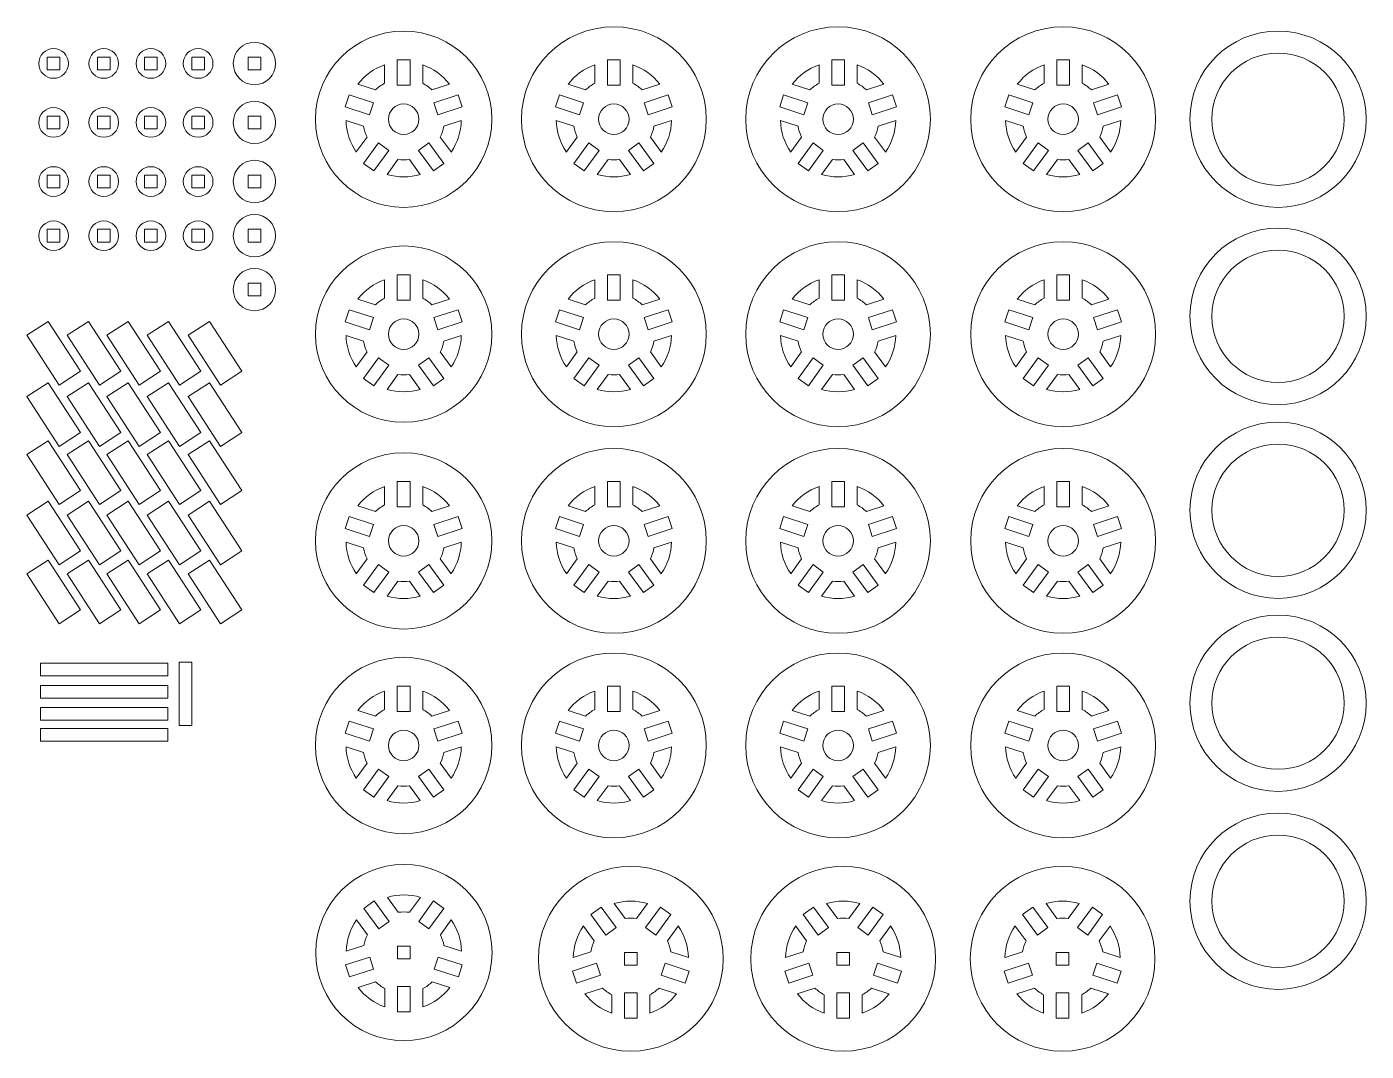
# Model space of a CAD drawing. Header units: millimetres. Extents: x 1593 to 2741, y -1858 to 567.
# Drawn here: x 1593.3 to 1909.4, y 325.8 to 567.5 of the extents above; entities that cross this region are included whole.
import ezdxf

# ---------------------------------------------------------------- set-up
doc = ezdxf.new("R2010")
doc.units = ezdxf.units.MM
doc.layers.add('CUTTING', color=5, linetype='Continuous')

msp = doc.modelspace()

# ---------------------------------------------------------------- linework, layer by layer
at = {"layer": 'CUTTING', "linetype": 'Continuous', "lineweight": 15}
for p, q in [((1601.15, 560.32), (1598.15, 560.32)), ((1598.15, 560.32), (1598.15, 557.32)), ((1601.15, 557.32), (1601.15, 560.32)), ((1612.98, 560.32), (1609.98, 560.32)), ((1609.98, 560.32), (1609.98, 557.32)), ((1612.98, 557.32), (1612.98, 560.32)), ((1621.1, 560.32), (1621.1, 557.32)), ((1624.1, 560.32), (1621.1, 560.32)), ((1624.1, 557.32), (1624.1, 560.32)), ((1635.25, 560.32), (1632.25, 560.32)), ((1632.25, 560.32), (1632.25, 557.32)), ((1635.25, 557.32), (1635.25, 560.32)), ((1645.54, 560.32), (1645.54, 557.32)), ((1648.54, 560.32), (1645.54, 560.32)), ((1648.54, 557.32), (1648.54, 560.32)), ((1680.75, 559.68), (1680.75, 553.68)), ((1683.75, 559.68), (1680.75, 559.68)), ((1683.75, 553.68), (1683.75, 559.68)), ((1733.35, 559.68), (1730.35, 559.68)), ((1730.35, 559.68), (1730.35, 553.68)), ((1733.35, 553.68), (1733.35, 559.68)), ((1786.26, 559.68), (1783.26, 559.68)), ((1783.26, 559.68), (1783.26, 553.68)), ((1786.26, 553.68), (1786.26, 559.68)), ((1839.37, 559.68), (1836.37, 559.68)), ((1836.37, 559.68), (1836.37, 553.68)), ((1839.37, 553.68), (1839.37, 559.68)), ((1598.15, 557.32), (1601.15, 557.32)), ((1609.98, 557.32), (1612.98, 557.32)), ((1621.1, 557.32), (1624.1, 557.32)), ((1632.25, 557.32), (1635.25, 557.32)), ((1645.54, 557.32), (1648.54, 557.32)), ((1677.75, 554.16), (1677.75, 558.51)), ((1686.75, 558.51), (1686.75, 554.16)), ((1727.35, 554.16), (1727.35, 558.51)), ((1736.35, 558.51), (1736.35, 554.16)), ((1780.26, 554.16), (1780.26, 558.51)), ((1789.26, 558.51), (1789.26, 554.16)), ((1833.37, 554.16), (1833.37, 558.51)), ((1842.37, 558.51), (1842.37, 554.16)), ((1671.43, 553.92), (1675.57, 552.58)), ((1680.75, 553.68), (1683.75, 553.68)), ((1688.92, 552.58), (1693.06, 553.92)), ((1721.03, 553.92), (1725.17, 552.58)), ((1730.35, 553.68), (1733.35, 553.68)), ((1738.52, 552.58), (1742.66, 553.92)), ((1773.95, 553.92), (1778.09, 552.58)), ((1783.26, 553.68), (1786.26, 553.68)), ((1791.44, 552.58), (1795.58, 553.92)), ((1827.05, 553.92), (1831.19, 552.58)), ((1836.37, 553.68), (1839.37, 553.68)), ((1844.54, 552.58), (1848.68, 553.92)), ((1669.4, 551.43), (1668.47, 548.57)), ((1675.1, 549.57), (1669.4, 551.43)), ((1695.1, 551.43), (1689.39, 549.57)), ((1696.02, 548.57), (1695.1, 551.43)), ((1718.99, 551.43), (1718.07, 548.57)), ((1724.7, 549.57), (1718.99, 551.43)), ((1744.7, 551.43), (1738.99, 549.57)), ((1745.62, 548.57), (1744.7, 551.43)), ((1771.91, 551.43), (1770.98, 548.57)), ((1777.62, 549.57), (1771.91, 551.43)), ((1797.61, 551.43), (1791.91, 549.57)), ((1798.54, 548.57), (1797.61, 551.43)), ((1825.02, 551.43), (1824.09, 548.57)), ((1830.72, 549.57), (1825.02, 551.43)), ((1850.72, 551.43), (1845.01, 549.57)), ((1851.65, 548.57), (1850.72, 551.43)), ((1668.47, 548.57), (1674.17, 546.72)), ((1674.17, 546.72), (1675.1, 549.57)), ((1689.39, 549.57), (1690.32, 546.72)), ((1690.32, 546.72), (1696.02, 548.57)), ((1718.07, 548.57), (1723.77, 546.72)), ((1723.77, 546.72), (1724.7, 549.57)), ((1738.99, 549.57), (1739.92, 546.72)), ((1739.92, 546.72), (1745.62, 548.57)), ((1770.98, 548.57), (1776.69, 546.72)), ((1776.69, 546.72), (1777.62, 549.57)), ((1791.91, 549.57), (1792.83, 546.72)), ((1792.83, 546.72), (1798.54, 548.57)), ((1824.09, 548.57), (1829.8, 546.72)), ((1829.8, 546.72), (1830.72, 549.57)), ((1845.01, 549.57), (1845.94, 546.72)), ((1845.94, 546.72), (1851.65, 548.57)), ((1601.15, 546.41), (1598.15, 546.41)), ((1598.15, 546.41), (1598.15, 543.41)), ((1601.15, 543.41), (1601.15, 546.41)), ((1612.98, 546.41), (1609.98, 546.41)), ((1609.98, 546.41), (1609.98, 543.41)), ((1612.98, 543.41), (1612.98, 546.41)), ((1621.1, 546.41), (1621.1, 543.41)), ((1624.1, 546.41), (1621.1, 546.41)), ((1624.1, 543.41), (1624.1, 546.41)), ((1635.25, 546.41), (1632.25, 546.41)), ((1632.25, 546.41), (1632.25, 543.41)), ((1635.25, 543.41), (1635.25, 546.41)), ((1645.54, 546.41), (1645.54, 543.41)), ((1648.54, 546.41), (1645.54, 546.41)), ((1648.54, 543.41), (1648.54, 546.41)), ((1672.79, 544.02), (1668.65, 545.36)), ((1695.84, 545.36), (1691.7, 544.02)), ((1722.39, 544.02), (1718.25, 545.36)), ((1745.44, 545.36), (1741.3, 544.02)), ((1775.31, 544.02), (1771.16, 545.36)), ((1798.36, 545.36), (1794.22, 544.02)), ((1828.41, 544.02), (1824.27, 545.36)), ((1851.46, 545.36), (1847.32, 544.02)), ((1598.15, 543.41), (1601.15, 543.41)), ((1609.98, 543.41), (1612.98, 543.41)), ((1621.1, 543.41), (1624.1, 543.41)), ((1632.25, 543.41), (1635.25, 543.41)), ((1645.54, 543.41), (1648.54, 543.41)), ((1671.06, 537.94), (1673.62, 541.46)), ((1690.87, 541.46), (1693.43, 537.94)), ((1720.66, 537.94), (1723.22, 541.46)), ((1740.47, 541.46), (1743.03, 537.94)), ((1773.58, 537.94), (1776.14, 541.46)), ((1793.39, 541.46), (1795.95, 537.94)), ((1826.68, 537.94), (1829.24, 541.46)), ((1846.49, 541.46), (1849.05, 537.94)), ((1676.33, 540.08), (1672.8, 535.23)), ((1675.23, 533.47), (1678.76, 538.32)), ((1678.76, 538.32), (1676.33, 540.08)), ((1688.16, 540.08), (1685.74, 538.32)), ((1685.74, 538.32), (1689.26, 533.47)), ((1691.69, 535.23), (1688.16, 540.08)), ((1725.93, 540.08), (1722.4, 535.23)), ((1724.83, 533.47), (1728.36, 538.32)), ((1728.36, 538.32), (1725.93, 540.08)), ((1737.76, 540.08), (1735.33, 538.32)), ((1735.33, 538.32), (1738.86, 533.47)), ((1741.29, 535.23), (1737.76, 540.08)), ((1778.85, 540.08), (1775.32, 535.23)), ((1777.75, 533.47), (1781.27, 538.32)), ((1781.27, 538.32), (1778.85, 540.08)), ((1790.68, 540.08), (1788.25, 538.32)), ((1788.25, 538.32), (1791.78, 533.47)), ((1794.2, 535.23), (1790.68, 540.08)), ((1831.95, 540.08), (1828.43, 535.23)), ((1830.85, 533.47), (1834.38, 538.32)), ((1834.38, 538.32), (1831.95, 540.08)), ((1843.78, 540.08), (1841.36, 538.32)), ((1841.36, 538.32), (1844.88, 533.47)), ((1847.31, 535.23), (1843.78, 540.08)), ((1672.8, 535.23), (1675.23, 533.47)), ((1680.9, 536.17), (1678.34, 532.65)), ((1686.15, 532.65), (1683.59, 536.17)), ((1689.26, 533.47), (1691.69, 535.23)), ((1722.4, 535.23), (1724.83, 533.47)), ((1730.5, 536.17), (1727.94, 532.65)), ((1735.75, 532.65), (1733.19, 536.17)), ((1738.86, 533.47), (1741.29, 535.23)), ((1775.32, 535.23), (1777.75, 533.47)), ((1783.42, 536.17), (1780.86, 532.65)), ((1788.66, 532.65), (1786.11, 536.17)), ((1791.78, 533.47), (1794.2, 535.23)), ((1828.43, 535.23), (1830.85, 533.47)), ((1836.52, 536.17), (1833.96, 532.65)), ((1841.77, 532.65), (1839.21, 536.17)), ((1844.88, 533.47), (1847.31, 535.23)), ((1601.15, 532.47), (1598.15, 532.47)), ((1598.15, 532.47), (1598.15, 529.47)), ((1601.15, 529.47), (1601.15, 532.47)), ((1612.98, 532.47), (1609.98, 532.47)), ((1609.98, 532.47), (1609.98, 529.47)), ((1612.98, 529.47), (1612.98, 532.47)), ((1621.1, 532.47), (1621.1, 529.47)), ((1624.1, 532.47), (1621.1, 532.47)), ((1624.1, 529.47), (1624.1, 532.47)), ((1635.25, 532.47), (1632.25, 532.47)), ((1632.25, 532.47), (1632.25, 529.47)), ((1635.25, 529.47), (1635.25, 532.47)), ((1645.54, 532.47), (1645.54, 529.47)), ((1648.54, 532.47), (1645.54, 532.47)), ((1648.54, 529.47), (1648.54, 532.47)), ((1598.15, 529.47), (1601.15, 529.47)), ((1609.98, 529.47), (1612.98, 529.47)), ((1621.1, 529.47), (1624.1, 529.47)), ((1632.25, 529.47), (1635.25, 529.47)), ((1645.54, 529.47), (1648.54, 529.47)), ((1601.15, 519.69), (1598.15, 519.69)), ((1598.15, 519.69), (1598.15, 516.69)), ((1601.15, 516.69), (1601.15, 519.69)), ((1612.98, 519.69), (1609.98, 519.69)), ((1609.98, 519.69), (1609.98, 516.69)), ((1612.98, 516.69), (1612.98, 519.69)), ((1621.1, 519.69), (1621.1, 516.69)), ((1624.1, 519.69), (1621.1, 519.69)), ((1624.1, 516.69), (1624.1, 519.69)), ((1635.25, 519.69), (1632.25, 519.69)), ((1632.25, 519.69), (1632.25, 516.69)), ((1635.25, 516.69), (1635.25, 519.69)), ((1645.54, 519.69), (1645.54, 516.69)), ((1648.54, 519.69), (1645.54, 519.69)), ((1648.54, 516.69), (1648.54, 519.69)), ((1598.15, 516.69), (1601.15, 516.69)), ((1609.98, 516.69), (1612.98, 516.69)), ((1621.1, 516.69), (1624.1, 516.69)), ((1632.25, 516.69), (1635.25, 516.69)), ((1645.54, 516.69), (1648.54, 516.69)), ((1680.75, 508.96), (1680.75, 502.96)), ((1683.75, 508.96), (1680.75, 508.96)), ((1683.75, 502.96), (1683.75, 508.96)), ((1733.35, 508.96), (1730.35, 508.96)), ((1730.35, 508.96), (1730.35, 502.96)), ((1733.35, 502.96), (1733.35, 508.96)), ((1786.26, 508.96), (1783.26, 508.96)), ((1783.26, 508.96), (1783.26, 502.96)), ((1786.26, 502.96), (1786.26, 508.96)), ((1839.37, 508.96), (1836.37, 508.96)), ((1836.37, 508.96), (1836.37, 502.96)), ((1839.37, 502.96), (1839.37, 508.96)), ((1645.54, 506.98), (1645.54, 503.98)), ((1648.54, 506.98), (1645.54, 506.98)), ((1648.54, 503.98), (1648.54, 506.98)), ((1677.75, 503.44), (1677.75, 507.8)), ((1686.75, 507.8), (1686.75, 503.44)), ((1727.35, 503.44), (1727.35, 507.8)), ((1736.35, 507.8), (1736.35, 503.44)), ((1780.26, 503.44), (1780.26, 507.8)), ((1789.26, 507.8), (1789.26, 503.44)), ((1833.37, 503.44), (1833.37, 507.8)), ((1842.37, 507.8), (1842.37, 503.44)), ((1645.54, 503.98), (1648.54, 503.98)), ((1671.43, 503.21), (1675.57, 501.86)), ((1680.75, 502.96), (1683.75, 502.96)), ((1688.92, 501.86), (1693.06, 503.21)), ((1721.03, 503.21), (1725.17, 501.86)), ((1730.35, 502.96), (1733.35, 502.96)), ((1738.52, 501.86), (1742.66, 503.21)), ((1773.95, 503.21), (1778.09, 501.86)), ((1783.26, 502.96), (1786.26, 502.96)), ((1791.44, 501.86), (1795.58, 503.21)), ((1827.05, 503.21), (1831.19, 501.86)), ((1836.37, 502.96), (1839.37, 502.96)), ((1844.54, 501.86), (1848.68, 503.21)), ((1669.4, 500.72), (1668.47, 497.86)), ((1675.1, 498.86), (1669.4, 500.72)), ((1695.1, 500.72), (1689.39, 498.86)), ((1696.02, 497.86), (1695.1, 500.72)), ((1718.99, 500.72), (1718.07, 497.86)), ((1724.7, 498.86), (1718.99, 500.72)), ((1744.7, 500.72), (1738.99, 498.86)), ((1745.62, 497.86), (1744.7, 500.72)), ((1771.91, 500.72), (1770.98, 497.86)), ((1777.62, 498.86), (1771.91, 500.72)), ((1797.61, 500.72), (1791.91, 498.86)), ((1798.54, 497.86), (1797.61, 500.72)), ((1825.02, 500.72), (1824.09, 497.86)), ((1830.72, 498.86), (1825.02, 500.72)), ((1850.72, 500.72), (1845.01, 498.86)), ((1851.65, 497.86), (1850.72, 500.72)), ((1598.35, 497.96), (1593.32, 494.69)), ((1605.97, 486.22), (1598.35, 497.96)), ((1607.86, 497.96), (1602.83, 494.69)), ((1615.49, 486.22), (1607.86, 497.96)), ((1617.26, 497.96), (1612.23, 494.69)), ((1624.88, 486.22), (1617.26, 497.96)), ((1626.73, 497.96), (1621.7, 494.69)), ((1634.35, 486.22), (1626.73, 497.96)), ((1636.43, 497.96), (1631.39, 494.69)), ((1644.05, 486.22), (1636.43, 497.96)), ((1668.47, 497.86), (1674.17, 496.01)), ((1674.17, 496.01), (1675.1, 498.86)), ((1689.39, 498.86), (1690.32, 496.01)), ((1690.32, 496.01), (1696.02, 497.86)), ((1718.07, 497.86), (1723.77, 496.01)), ((1723.77, 496.01), (1724.7, 498.86)), ((1738.99, 498.86), (1739.92, 496.01)), ((1739.92, 496.01), (1745.62, 497.86)), ((1770.98, 497.86), (1776.69, 496.01)), ((1776.69, 496.01), (1777.62, 498.86)), ((1791.91, 498.86), (1792.83, 496.01)), ((1792.83, 496.01), (1798.54, 497.86)), ((1824.09, 497.86), (1829.8, 496.01)), ((1829.8, 496.01), (1830.72, 498.86)), ((1845.01, 498.86), (1845.94, 496.01)), ((1845.94, 496.01), (1851.65, 497.86)), ((1600.94, 482.95), (1593.32, 494.69)), ((1610.46, 482.95), (1602.83, 494.69)), ((1619.85, 482.95), (1612.23, 494.69)), ((1629.32, 482.95), (1621.7, 494.69)), ((1639.02, 482.95), (1631.39, 494.69)), ((1672.79, 493.31), (1668.65, 494.65)), ((1695.84, 494.65), (1691.7, 493.31)), ((1722.39, 493.31), (1718.25, 494.65)), ((1745.44, 494.65), (1741.3, 493.31)), ((1775.31, 493.31), (1771.16, 494.65)), ((1798.36, 494.65), (1794.22, 493.31)), ((1828.41, 493.31), (1824.27, 494.65)), ((1851.46, 494.65), (1847.32, 493.31)), ((1671.06, 487.23), (1673.62, 490.75)), ((1690.87, 490.75), (1693.43, 487.23)), ((1720.66, 487.23), (1723.22, 490.75)), ((1740.47, 490.75), (1743.03, 487.23)), ((1773.58, 487.23), (1776.14, 490.75)), ((1793.39, 490.75), (1795.95, 487.23)), ((1826.68, 487.23), (1829.24, 490.75)), ((1846.49, 490.75), (1849.05, 487.23)), ((1676.33, 489.37), (1672.8, 484.52)), ((1675.23, 482.76), (1678.76, 487.61)), ((1678.76, 487.61), (1676.33, 489.37)), ((1688.16, 489.37), (1685.74, 487.61)), ((1685.74, 487.61), (1689.26, 482.76)), ((1691.69, 484.52), (1688.16, 489.37)), ((1725.93, 489.37), (1722.4, 484.52)), ((1724.83, 482.76), (1728.36, 487.61)), ((1728.36, 487.61), (1725.93, 489.37)), ((1737.76, 489.37), (1735.33, 487.61)), ((1735.33, 487.61), (1738.86, 482.76)), ((1741.29, 484.52), (1737.76, 489.37)), ((1778.85, 489.37), (1775.32, 484.52)), ((1777.75, 482.76), (1781.27, 487.61)), ((1781.27, 487.61), (1778.85, 489.37)), ((1790.68, 489.37), (1788.25, 487.61)), ((1788.25, 487.61), (1791.78, 482.76)), ((1794.2, 484.52), (1790.68, 489.37)), ((1831.95, 489.37), (1828.43, 484.52)), ((1830.85, 482.76), (1834.38, 487.61)), ((1834.38, 487.61), (1831.95, 489.37)), ((1843.78, 489.37), (1841.36, 487.61)), ((1841.36, 487.61), (1844.88, 482.76)), ((1847.31, 484.52), (1843.78, 489.37)), ((1605.97, 486.22), (1600.94, 482.95)), ((1615.49, 486.22), (1610.46, 482.95)), ((1624.88, 486.22), (1619.85, 482.95)), ((1634.35, 486.22), (1629.32, 482.95)), ((1644.05, 486.22), (1639.02, 482.95)), ((1672.8, 484.52), (1675.23, 482.76)), ((1680.9, 485.46), (1678.34, 481.94)), ((1686.15, 481.94), (1683.59, 485.46)), ((1689.26, 482.76), (1691.69, 484.52)), ((1722.4, 484.52), (1724.83, 482.76)), ((1730.5, 485.46), (1727.94, 481.94)), ((1735.75, 481.94), (1733.19, 485.46)), ((1738.86, 482.76), (1741.29, 484.52)), ((1775.32, 484.52), (1777.75, 482.76)), ((1783.42, 485.46), (1780.86, 481.94)), ((1788.66, 481.94), (1786.11, 485.46)), ((1791.78, 482.76), (1794.2, 484.52)), ((1828.43, 484.52), (1830.85, 482.76)), ((1836.52, 485.46), (1833.96, 481.94)), ((1841.77, 481.94), (1839.21, 485.46)), ((1844.88, 482.76), (1847.31, 484.52)), ((1598.35, 483.49), (1593.32, 480.22)), ((1605.97, 471.75), (1598.35, 483.49)), ((1607.86, 483.49), (1602.83, 480.22)), ((1615.49, 471.75), (1607.86, 483.49)), ((1617.26, 483.49), (1612.23, 480.22)), ((1624.88, 471.75), (1617.26, 483.49)), ((1626.73, 483.49), (1621.7, 480.22)), ((1634.35, 471.75), (1626.73, 483.49)), ((1636.43, 483.49), (1631.39, 480.22)), ((1644.05, 471.75), (1636.43, 483.49)), ((1600.94, 468.48), (1593.32, 480.22)), ((1610.46, 468.48), (1602.83, 480.22)), ((1619.85, 468.48), (1612.23, 480.22)), ((1629.32, 468.48), (1621.7, 480.22)), ((1639.02, 468.48), (1631.39, 480.22)), ((1605.97, 471.75), (1600.94, 468.48)), ((1615.49, 471.75), (1610.46, 468.48)), ((1624.88, 471.75), (1619.85, 468.48)), ((1634.35, 471.75), (1629.32, 468.48)), ((1644.05, 471.75), (1639.02, 468.48)), ((1598.35, 469.8), (1593.32, 466.53)), ((1605.97, 458.06), (1598.35, 469.8)), ((1607.86, 469.8), (1602.83, 466.53)), ((1615.49, 458.06), (1607.86, 469.8)), ((1617.26, 469.8), (1612.23, 466.53)), ((1624.88, 458.06), (1617.26, 469.8)), ((1626.73, 469.8), (1621.7, 466.53)), ((1634.35, 458.06), (1626.73, 469.8)), ((1636.43, 469.8), (1631.39, 466.53)), ((1644.05, 458.06), (1636.43, 469.8)), ((1600.94, 454.79), (1593.32, 466.53)), ((1610.46, 454.79), (1602.83, 466.53)), ((1619.85, 454.79), (1612.23, 466.53)), ((1629.32, 454.79), (1621.7, 466.53)), ((1639.02, 454.79), (1631.39, 466.53)), ((1677.75, 454.67), (1677.75, 459.02)), ((1680.75, 460.19), (1680.75, 454.19)), ((1683.75, 460.19), (1680.75, 460.19)), ((1683.75, 454.19), (1683.75, 460.19)), ((1686.75, 459.02), (1686.75, 454.67)), ((1727.35, 454.67), (1727.35, 459.02)), ((1733.35, 460.19), (1730.35, 460.19)), ((1730.35, 460.19), (1730.35, 454.19)), ((1733.35, 454.19), (1733.35, 460.19)), ((1736.35, 459.02), (1736.35, 454.67)), ((1780.26, 454.67), (1780.26, 459.02)), ((1786.26, 460.19), (1783.26, 460.19)), ((1783.26, 460.19), (1783.26, 454.19)), ((1786.26, 454.19), (1786.26, 460.19)), ((1789.26, 459.02), (1789.26, 454.67)), ((1833.37, 454.67), (1833.37, 459.02)), ((1839.37, 460.19), (1836.37, 460.19)), ((1836.37, 460.19), (1836.37, 454.19)), ((1839.37, 454.19), (1839.37, 460.19)), ((1842.37, 459.02), (1842.37, 454.67)), ((1598.35, 455.55), (1593.32, 452.28)), ((1605.97, 443.8), (1598.35, 455.55)), ((1605.97, 458.06), (1600.94, 454.79)), ((1607.86, 455.55), (1602.83, 452.28)), ((1615.49, 443.8), (1607.86, 455.55)), ((1615.49, 458.06), (1610.46, 454.79)), ((1617.26, 455.55), (1612.23, 452.28)), ((1624.88, 443.8), (1617.26, 455.55)), ((1624.88, 458.06), (1619.85, 454.79)), ((1626.73, 455.55), (1621.7, 452.28)), ((1634.35, 443.8), (1626.73, 455.55)), ((1634.35, 458.06), (1629.32, 454.79)), ((1636.43, 455.55), (1631.39, 452.28)), ((1644.05, 443.8), (1636.43, 455.55)), ((1644.05, 458.06), (1639.02, 454.79)), ((1600.94, 440.54), (1593.32, 452.28)), ((1610.46, 440.54), (1602.83, 452.28)), ((1619.85, 440.54), (1612.23, 452.28)), ((1629.32, 440.54), (1621.7, 452.28)), ((1639.02, 440.54), (1631.39, 452.28)), ((1671.43, 454.44), (1675.57, 453.09)), ((1680.75, 454.19), (1683.75, 454.19)), ((1688.92, 453.09), (1693.06, 454.44)), ((1721.03, 454.44), (1725.17, 453.09)), ((1730.35, 454.19), (1733.35, 454.19)), ((1738.52, 453.09), (1742.66, 454.44)), ((1773.95, 454.44), (1778.09, 453.09)), ((1783.26, 454.19), (1786.26, 454.19)), ((1791.44, 453.09), (1795.58, 454.44)), ((1827.05, 454.44), (1831.19, 453.09)), ((1836.37, 454.19), (1839.37, 454.19)), ((1844.54, 453.09), (1848.68, 454.44)), ((1669.4, 451.94), (1668.47, 449.09)), ((1668.47, 449.09), (1674.17, 447.23)), ((1675.1, 450.09), (1669.4, 451.94)), ((1674.17, 447.23), (1675.1, 450.09)), ((1695.1, 451.94), (1689.39, 450.09)), ((1689.39, 450.09), (1690.32, 447.23)), ((1690.32, 447.23), (1696.02, 449.09)), ((1696.02, 449.09), (1695.1, 451.94)), ((1718.99, 451.94), (1718.07, 449.09)), ((1718.07, 449.09), (1723.77, 447.23)), ((1724.7, 450.09), (1718.99, 451.94)), ((1723.77, 447.23), (1724.7, 450.09)), ((1744.7, 451.94), (1738.99, 450.09)), ((1738.99, 450.09), (1739.92, 447.23)), ((1739.92, 447.23), (1745.62, 449.09)), ((1745.62, 449.09), (1744.7, 451.94)), ((1771.91, 451.94), (1770.98, 449.09)), ((1770.98, 449.09), (1776.69, 447.23)), ((1777.62, 450.09), (1771.91, 451.94)), ((1776.69, 447.23), (1777.62, 450.09)), ((1797.61, 451.94), (1791.91, 450.09)), ((1791.91, 450.09), (1792.83, 447.23)), ((1792.83, 447.23), (1798.54, 449.09)), ((1798.54, 449.09), (1797.61, 451.94)), ((1825.02, 451.94), (1824.09, 449.09)), ((1824.09, 449.09), (1829.8, 447.23)), ((1830.72, 450.09), (1825.02, 451.94)), ((1829.8, 447.23), (1830.72, 450.09)), ((1850.72, 451.94), (1845.01, 450.09)), ((1845.01, 450.09), (1845.94, 447.23)), ((1845.94, 447.23), (1851.65, 449.09)), ((1851.65, 449.09), (1850.72, 451.94)), ((1672.79, 444.53), (1668.65, 445.88)), ((1695.84, 445.88), (1691.7, 444.53)), ((1722.39, 444.53), (1718.25, 445.88)), ((1745.44, 445.88), (1741.3, 444.53)), ((1775.31, 444.53), (1771.16, 445.88)), ((1798.36, 445.88), (1794.22, 444.53)), ((1828.41, 444.53), (1824.27, 445.88)), ((1851.46, 445.88), (1847.32, 444.53)), ((1605.97, 443.8), (1600.94, 440.54)), ((1615.49, 443.8), (1610.46, 440.54)), ((1624.88, 443.8), (1619.85, 440.54)), ((1634.35, 443.8), (1629.32, 440.54)), ((1644.05, 443.8), (1639.02, 440.54)), ((1598.35, 441.64), (1593.32, 438.38)), ((1605.97, 429.9), (1598.35, 441.64)), ((1607.86, 441.64), (1602.83, 438.38)), ((1615.49, 429.9), (1607.86, 441.64)), ((1617.26, 441.64), (1612.23, 438.38)), ((1624.88, 429.9), (1617.26, 441.64)), ((1626.73, 441.64), (1621.7, 438.38)), ((1634.35, 429.9), (1626.73, 441.64)), ((1636.43, 441.64), (1631.39, 438.38)), ((1644.05, 429.9), (1636.43, 441.64)), ((1671.06, 438.45), (1673.62, 441.97)), ((1676.33, 440.6), (1672.8, 435.74)), ((1678.76, 438.84), (1676.33, 440.6)), ((1688.16, 440.6), (1685.74, 438.84)), ((1691.69, 435.74), (1688.16, 440.6)), ((1690.87, 441.97), (1693.43, 438.45)), ((1720.66, 438.45), (1723.22, 441.97)), ((1725.93, 440.6), (1722.4, 435.74)), ((1728.36, 438.84), (1725.93, 440.6)), ((1737.76, 440.6), (1735.33, 438.84)), ((1741.29, 435.74), (1737.76, 440.6)), ((1740.47, 441.97), (1743.03, 438.45)), ((1773.58, 438.45), (1776.14, 441.97)), ((1778.85, 440.6), (1775.32, 435.74)), ((1781.27, 438.84), (1778.85, 440.6)), ((1790.68, 440.6), (1788.25, 438.84)), ((1794.2, 435.74), (1790.68, 440.6)), ((1793.39, 441.97), (1795.95, 438.45)), ((1826.68, 438.45), (1829.24, 441.97)), ((1831.95, 440.6), (1828.43, 435.74)), ((1834.38, 438.84), (1831.95, 440.6)), ((1843.78, 440.6), (1841.36, 438.84)), ((1847.31, 435.74), (1843.78, 440.6)), ((1846.49, 441.97), (1849.05, 438.45)), ((1600.94, 426.63), (1593.32, 438.38)), ((1610.46, 426.63), (1602.83, 438.38)), ((1619.85, 426.63), (1612.23, 438.38)), ((1629.32, 426.63), (1621.7, 438.38)), ((1639.02, 426.63), (1631.39, 438.38)), ((1675.23, 433.98), (1678.76, 438.84)), ((1680.9, 436.68), (1678.34, 433.16)), ((1686.15, 433.16), (1683.59, 436.68)), ((1685.74, 438.84), (1689.26, 433.98)), ((1724.83, 433.98), (1728.36, 438.84)), ((1730.5, 436.68), (1727.94, 433.16)), ((1735.75, 433.16), (1733.19, 436.68)), ((1735.33, 438.84), (1738.86, 433.98)), ((1777.75, 433.98), (1781.27, 438.84)), ((1783.42, 436.68), (1780.86, 433.16)), ((1788.66, 433.16), (1786.11, 436.68)), ((1788.25, 438.84), (1791.78, 433.98)), ((1830.85, 433.98), (1834.38, 438.84)), ((1836.52, 436.68), (1833.96, 433.16)), ((1841.77, 433.16), (1839.21, 436.68)), ((1841.36, 438.84), (1844.88, 433.98)), ((1672.8, 435.74), (1675.23, 433.98)), ((1689.26, 433.98), (1691.69, 435.74)), ((1722.4, 435.74), (1724.83, 433.98)), ((1738.86, 433.98), (1741.29, 435.74)), ((1775.32, 435.74), (1777.75, 433.98)), ((1791.78, 433.98), (1794.2, 435.74)), ((1828.43, 435.74), (1830.85, 433.98)), ((1844.88, 433.98), (1847.31, 435.74)), ((1605.97, 429.9), (1600.94, 426.63)), ((1615.49, 429.9), (1610.46, 426.63)), ((1624.88, 429.9), (1619.85, 426.63)), ((1634.35, 429.9), (1629.32, 426.63)), ((1644.05, 429.9), (1639.02, 426.63)), ((1596.58, 417.35), (1596.58, 414.35)), ((1626.58, 417.35), (1596.58, 417.35)), ((1626.58, 417.35), (1626.58, 414.35)), ((1632.3, 417.61), (1629.3, 417.61)), ((1629.3, 402.61), (1629.3, 417.61)), ((1632.3, 402.61), (1632.3, 417.61)), ((1626.58, 414.35), (1596.58, 414.35)), ((1596.58, 412.04), (1596.58, 409.04)), ((1626.58, 412.04), (1596.58, 412.04)), ((1626.58, 412.04), (1626.58, 409.04)), ((1680.75, 411.93), (1680.75, 405.93)), ((1683.75, 411.93), (1680.75, 411.93)), ((1683.75, 405.93), (1683.75, 411.93)), ((1733.35, 411.93), (1730.35, 411.93)), ((1730.35, 411.93), (1730.35, 405.93)), ((1733.35, 405.93), (1733.35, 411.93)), ((1786.26, 411.93), (1783.26, 411.93)), ((1783.26, 411.93), (1783.26, 405.93)), ((1786.26, 405.93), (1786.26, 411.93)), ((1839.37, 411.93), (1836.37, 411.93)), ((1836.37, 411.93), (1836.37, 405.93)), ((1839.37, 405.93), (1839.37, 411.93)), ((1626.58, 409.04), (1596.58, 409.04)), ((1677.75, 406.41), (1677.75, 410.76)), ((1686.75, 410.76), (1686.75, 406.41)), ((1727.35, 406.41), (1727.35, 410.76)), ((1736.35, 410.76), (1736.35, 406.41)), ((1780.26, 406.41), (1780.26, 410.76)), ((1789.26, 410.76), (1789.26, 406.41)), ((1833.37, 406.41), (1833.37, 410.76)), ((1842.37, 410.76), (1842.37, 406.41)), ((1596.58, 406.85), (1596.58, 403.85)), ((1626.58, 406.85), (1596.58, 406.85)), ((1626.58, 406.85), (1626.58, 403.85)), ((1671.43, 406.17), (1675.57, 404.83)), ((1680.75, 405.93), (1683.75, 405.93)), ((1688.92, 404.83), (1693.06, 406.17)), ((1721.03, 406.17), (1725.17, 404.83)), ((1730.35, 405.93), (1733.35, 405.93)), ((1738.52, 404.83), (1742.66, 406.17)), ((1773.95, 406.17), (1778.09, 404.83)), ((1783.26, 405.93), (1786.26, 405.93)), ((1791.44, 404.83), (1795.58, 406.17)), ((1827.05, 406.17), (1831.19, 404.83)), ((1836.37, 405.93), (1839.37, 405.93)), ((1844.54, 404.83), (1848.68, 406.17)), ((1626.58, 403.85), (1596.58, 403.85)), ((1596.58, 401.9), (1596.58, 398.9)), ((1626.58, 401.9), (1596.58, 401.9)), ((1626.58, 401.9), (1626.58, 398.9)), ((1632.3, 402.61), (1629.3, 402.61)), ((1669.4, 403.68), (1668.47, 400.83)), ((1675.1, 401.83), (1669.4, 403.68)), ((1674.17, 398.97), (1675.1, 401.83)), ((1695.1, 403.68), (1689.39, 401.83)), ((1689.39, 401.83), (1690.32, 398.97)), ((1696.02, 400.83), (1695.1, 403.68)), ((1718.99, 403.68), (1718.07, 400.83)), ((1724.7, 401.83), (1718.99, 403.68)), ((1723.77, 398.97), (1724.7, 401.83)), ((1744.7, 403.68), (1738.99, 401.83)), ((1738.99, 401.83), (1739.92, 398.97)), ((1745.62, 400.83), (1744.7, 403.68)), ((1771.91, 403.68), (1770.98, 400.83)), ((1777.62, 401.83), (1771.91, 403.68)), ((1776.69, 398.97), (1777.62, 401.83)), ((1797.61, 403.68), (1791.91, 401.83)), ((1791.91, 401.83), (1792.83, 398.97)), ((1798.54, 400.83), (1797.61, 403.68)), ((1825.02, 403.68), (1824.09, 400.83)), ((1830.72, 401.83), (1825.02, 403.68)), ((1829.8, 398.97), (1830.72, 401.83)), ((1850.72, 403.68), (1845.01, 401.83)), ((1845.01, 401.83), (1845.94, 398.97)), ((1851.65, 400.83), (1850.72, 403.68)), ((1626.58, 398.9), (1596.58, 398.9)), ((1668.47, 400.83), (1674.17, 398.97)), ((1690.32, 398.97), (1696.02, 400.83)), ((1718.07, 400.83), (1723.77, 398.97)), ((1739.92, 398.97), (1745.62, 400.83)), ((1770.98, 400.83), (1776.69, 398.97)), ((1792.83, 398.97), (1798.54, 400.83)), ((1824.09, 400.83), (1829.8, 398.97)), ((1845.94, 398.97), (1851.65, 400.83)), ((1672.79, 396.27), (1668.65, 397.61)), ((1695.84, 397.61), (1691.7, 396.27)), ((1722.39, 396.27), (1718.25, 397.61)), ((1745.44, 397.61), (1741.3, 396.27)), ((1775.31, 396.27), (1771.16, 397.61)), ((1798.36, 397.61), (1794.22, 396.27)), ((1828.41, 396.27), (1824.27, 397.61)), ((1851.46, 397.61), (1847.32, 396.27)), ((1671.06, 390.19), (1673.62, 393.71)), ((1676.33, 392.34), (1672.8, 387.48)), ((1678.76, 390.57), (1676.33, 392.34)), ((1688.16, 392.34), (1685.74, 390.57)), ((1691.69, 387.48), (1688.16, 392.34)), ((1690.87, 393.71), (1693.43, 390.19)), ((1720.66, 390.19), (1723.22, 393.71)), ((1725.93, 392.34), (1722.4, 387.48)), ((1728.36, 390.57), (1725.93, 392.34)), ((1737.76, 392.34), (1735.33, 390.57)), ((1741.29, 387.48), (1737.76, 392.34)), ((1740.47, 393.71), (1743.03, 390.19)), ((1773.58, 390.19), (1776.14, 393.71)), ((1778.85, 392.34), (1775.32, 387.48)), ((1781.27, 390.57), (1778.85, 392.34)), ((1790.68, 392.34), (1788.25, 390.57)), ((1794.2, 387.48), (1790.68, 392.34)), ((1793.39, 393.71), (1795.95, 390.19)), ((1826.68, 390.19), (1829.24, 393.71)), ((1831.95, 392.34), (1828.43, 387.48)), ((1834.38, 390.57), (1831.95, 392.34)), ((1843.78, 392.34), (1841.36, 390.57)), ((1847.31, 387.48), (1843.78, 392.34)), ((1846.49, 393.71), (1849.05, 390.19)), ((1675.23, 385.72), (1678.76, 390.57)), ((1685.74, 390.57), (1689.26, 385.72)), ((1724.83, 385.72), (1728.36, 390.57)), ((1735.33, 390.57), (1738.86, 385.72)), ((1777.75, 385.72), (1781.27, 390.57)), ((1788.25, 390.57), (1791.78, 385.72)), ((1830.85, 385.72), (1834.38, 390.57)), ((1841.36, 390.57), (1844.88, 385.72)), ((1672.8, 387.48), (1675.23, 385.72)), ((1680.9, 388.42), (1678.34, 384.9)), ((1686.15, 384.9), (1683.59, 388.42)), ((1689.26, 385.72), (1691.69, 387.48)), ((1722.4, 387.48), (1724.83, 385.72)), ((1730.5, 388.42), (1727.94, 384.9)), ((1735.75, 384.9), (1733.19, 388.42)), ((1738.86, 385.72), (1741.29, 387.48)), ((1775.32, 387.48), (1777.75, 385.72)), ((1783.42, 388.42), (1780.86, 384.9)), ((1788.66, 384.9), (1786.11, 388.42)), ((1791.78, 385.72), (1794.2, 387.48)), ((1828.43, 387.48), (1830.85, 385.72)), ((1836.52, 388.42), (1833.96, 384.9)), ((1841.77, 384.9), (1839.21, 388.42)), ((1844.88, 385.72), (1847.31, 387.48)), ((1675.29, 361.26), (1672.86, 359.49)), ((1678.82, 356.4), (1675.29, 361.26)), ((1678.4, 362.08), (1680.96, 358.56)), ((1683.65, 358.56), (1686.21, 362.08)), ((1689.32, 361.26), (1685.79, 356.4)), ((1691.75, 359.49), (1689.32, 361.26)), ((1731.95, 360.61), (1734.51, 357.09)), ((1737.19, 357.09), (1739.75, 360.61)), ((1782.06, 360.61), (1784.62, 357.09)), ((1787.3, 357.09), (1789.86, 360.61)), ((1833.84, 360.61), (1836.4, 357.09)), ((1839.09, 357.09), (1841.65, 360.61)), ((1672.86, 359.49), (1676.39, 354.64)), ((1688.22, 354.64), (1691.75, 359.49)), ((1728.83, 359.79), (1726.41, 358.03)), ((1726.41, 358.03), (1729.93, 353.18)), ((1732.36, 354.94), (1728.83, 359.79)), ((1742.86, 359.79), (1739.34, 354.94)), ((1741.77, 353.18), (1745.29, 358.03)), ((1745.29, 358.03), (1742.86, 359.79)), ((1778.94, 359.79), (1776.52, 358.03)), ((1776.52, 358.03), (1780.04, 353.18)), ((1782.47, 354.94), (1778.94, 359.79)), ((1792.97, 359.79), (1789.45, 354.94)), ((1791.87, 353.18), (1795.4, 358.03)), ((1795.4, 358.03), (1792.97, 359.79)), ((1830.73, 359.79), (1828.3, 358.03)), ((1828.3, 358.03), (1831.83, 353.18)), ((1834.25, 354.94), (1830.73, 359.79)), ((1844.76, 359.79), (1841.23, 354.94)), ((1843.66, 353.18), (1847.19, 358.03)), ((1847.19, 358.03), (1844.76, 359.79)), ((1673.68, 353.27), (1671.12, 356.79)), ((1676.39, 354.64), (1678.82, 356.4)), ((1685.79, 356.4), (1688.22, 354.64)), ((1693.49, 356.79), (1690.93, 353.27)), ((1727.22, 351.8), (1724.67, 355.32)), ((1729.93, 353.18), (1732.36, 354.94)), ((1739.34, 354.94), (1741.77, 353.18)), ((1747.03, 355.32), (1744.47, 351.8)), ((1777.33, 351.8), (1774.77, 355.32)), ((1780.04, 353.18), (1782.47, 354.94)), ((1789.45, 354.94), (1791.87, 353.18)), ((1797.14, 355.32), (1794.58, 351.8)), ((1829.12, 351.8), (1826.56, 355.32)), ((1831.83, 353.18), (1834.25, 354.94)), ((1841.23, 354.94), (1843.66, 353.18)), ((1848.93, 355.32), (1846.37, 351.8)), ((1674.23, 348), (1668.53, 346.15)), ((1668.71, 349.36), (1672.85, 350.71)), ((1675.16, 345.15), (1674.23, 348)), ((1680.81, 350.55), (1680.81, 347.55)), ((1683.81, 350.55), (1680.81, 350.55)), ((1683.81, 347.55), (1683.81, 350.55)), ((1690.38, 348), (1689.45, 345.15)), ((1696.08, 346.15), (1690.38, 348)), ((1691.76, 350.71), (1695.9, 349.36)), ((1722.25, 347.9), (1726.39, 349.25)), ((1734.35, 349.09), (1734.35, 346.09)), ((1737.35, 349.09), (1734.35, 349.09)), ((1737.35, 346.09), (1737.35, 349.09)), ((1745.3, 349.25), (1749.45, 347.9)), ((1772.36, 347.9), (1776.5, 349.25)), ((1784.46, 349.09), (1784.46, 346.09)), ((1787.46, 349.09), (1784.46, 349.09)), ((1787.46, 346.09), (1787.46, 349.09)), ((1795.41, 349.25), (1799.56, 347.9)), ((1824.15, 347.9), (1828.29, 349.25)), ((1836.24, 349.09), (1836.24, 346.09)), ((1839.24, 349.09), (1836.24, 349.09)), ((1839.24, 346.09), (1839.24, 349.09)), ((1847.2, 349.25), (1851.34, 347.9)), ((1668.53, 346.15), (1669.45, 343.3)), ((1669.45, 343.3), (1675.16, 345.15)), ((1680.81, 347.55), (1683.81, 347.55)), ((1689.45, 345.15), (1695.16, 343.3)), ((1695.16, 343.3), (1696.08, 346.15)), ((1727.78, 346.54), (1722.07, 344.69)), ((1722.07, 344.69), (1723, 341.83)), ((1728.7, 343.69), (1727.78, 346.54)), ((1734.35, 346.09), (1737.35, 346.09)), ((1743.92, 346.54), (1742.99, 343.69)), ((1749.63, 344.69), (1743.92, 346.54)), ((1748.7, 341.83), (1749.63, 344.69)), ((1777.89, 346.54), (1772.18, 344.69)), ((1772.18, 344.69), (1773.11, 341.83)), ((1778.81, 343.69), (1777.89, 346.54)), ((1784.46, 346.09), (1787.46, 346.09)), ((1794.03, 346.54), (1793.1, 343.69)), ((1799.74, 344.69), (1794.03, 346.54)), ((1798.81, 341.83), (1799.74, 344.69)), ((1829.67, 346.54), (1823.96, 344.69)), ((1823.96, 344.69), (1824.89, 341.83)), ((1830.6, 343.69), (1829.67, 346.54)), ((1836.24, 346.09), (1839.24, 346.09)), ((1845.81, 346.54), (1844.89, 343.69)), ((1851.52, 344.69), (1845.81, 346.54)), ((1850.59, 341.83), (1851.52, 344.69)), ((1675.63, 342.15), (1671.49, 340.8)), ((1693.12, 340.8), (1688.98, 342.15)), ((1723, 341.83), (1728.7, 343.69)), ((1742.99, 343.69), (1748.7, 341.83)), ((1773.11, 341.83), (1778.81, 343.69)), ((1793.1, 343.69), (1798.81, 341.83)), ((1824.89, 341.83), (1830.6, 343.69)), ((1844.89, 343.69), (1850.59, 341.83)), ((1677.81, 336.22), (1677.81, 340.57)), ((1680.81, 341.05), (1680.81, 335.05)), ((1683.81, 341.05), (1680.81, 341.05)), ((1683.81, 335.05), (1683.81, 341.05)), ((1686.81, 340.57), (1686.81, 336.22)), ((1729.17, 340.69), (1725.03, 339.34)), ((1731.35, 334.75), (1731.35, 339.11)), ((1734.35, 339.59), (1734.35, 333.59)), ((1737.35, 339.59), (1734.35, 339.59)), ((1737.35, 333.59), (1737.35, 339.59)), ((1740.35, 339.11), (1740.35, 334.75)), ((1746.66, 339.34), (1742.52, 340.69)), ((1779.28, 340.69), (1775.14, 339.34)), ((1781.46, 334.75), (1781.46, 339.11)), ((1784.46, 339.59), (1784.46, 333.59)), ((1787.46, 339.59), (1784.46, 339.59)), ((1787.46, 333.59), (1787.46, 339.59)), ((1790.46, 339.11), (1790.46, 334.75)), ((1796.77, 339.34), (1792.63, 340.69)), ((1831.07, 340.69), (1826.93, 339.34)), ((1833.24, 334.75), (1833.24, 339.11)), ((1836.24, 339.59), (1836.24, 333.59)), ((1839.24, 339.59), (1836.24, 339.59)), ((1839.24, 333.59), (1839.24, 339.59)), ((1842.24, 339.11), (1842.24, 334.75)), ((1848.56, 339.34), (1844.42, 340.69)), ((1680.81, 335.05), (1683.81, 335.05)), ((1734.35, 333.59), (1737.35, 333.59)), ((1784.46, 333.59), (1787.46, 333.59)), ((1836.24, 333.59), (1839.24, 333.59))]:
    msp.add_line(p, q, dxfattribs=at)
for centre, radius in [((1682.25, 545.67), 20.8), ((1731.85, 545.67), 21.8), ((1784.76, 545.67), 21.8), ((1837.87, 545.67), 21.8), ((1888.58, 545.67), 20.8), ((1647.04, 558.82), 5), ((1599.65, 558.82), 3.5), ((1611.48, 558.82), 3.5), ((1622.6, 558.82), 3.5), ((1633.75, 558.82), 3.5), ((1888.58, 545.67), 15.6), ((1599.65, 544.91), 3.5), ((1611.48, 544.91), 3.5), ((1622.6, 544.91), 3.5), ((1633.75, 544.91), 3.5), ((1647.04, 544.91), 5), ((1682.25, 545.67), 3.6), ((1731.85, 545.67), 3.6), ((1784.76, 545.67), 3.6), ((1837.87, 545.67), 3.6), ((1599.65, 530.97), 3.5), ((1611.48, 530.97), 3.5), ((1622.6, 530.97), 3.5), ((1633.75, 530.97), 3.5), ((1647.04, 530.97), 5), ((1599.65, 518.19), 3.5), ((1611.48, 518.19), 3.5), ((1622.6, 518.19), 3.5), ((1633.75, 518.19), 3.5), ((1647.04, 518.19), 5), ((1888.58, 499.17), 20.8), ((1682.25, 494.96), 20.8), ((1731.85, 494.96), 21.8), ((1784.76, 494.96), 21.8), ((1837.87, 494.96), 21.8), ((1888.58, 499.17), 15.6), ((1647.04, 505.48), 5), ((1682.25, 494.96), 3.6), ((1731.85, 494.96), 3.6), ((1784.76, 494.96), 3.6), ((1837.87, 494.96), 3.6), ((1888.58, 453.42), 20.8), ((1731.85, 446.19), 21.8), ((1784.76, 446.19), 21.8), ((1837.87, 446.19), 21.8), ((1888.58, 453.42), 15.6), ((1682.25, 446.19), 20.8), ((1682.25, 446.19), 3.6), ((1731.85, 446.19), 3.6), ((1784.76, 446.19), 3.6), ((1837.87, 446.19), 3.6), ((1888.58, 407.89), 20.8), ((1888.58, 407.89), 15.6), ((1682.25, 397.93), 20.8), ((1731.85, 397.93), 21.8), ((1784.76, 397.93), 21.8), ((1837.87, 397.93), 21.8), ((1682.25, 397.93), 3.6), ((1731.85, 397.93), 3.6), ((1784.76, 397.93), 3.6), ((1837.87, 397.93), 3.6), ((1888.58, 361.17), 20.8), ((1888.58, 361.17), 15.6), ((1682.31, 349.05), 20.8), ((1735.85, 347.59), 21.8), ((1785.96, 347.59), 21.8), ((1837.74, 347.59), 21.8)]:
    msp.add_circle(centre, radius, dxfattribs=at)
for centre, radius, start, end in [((1682.25, 545.67), 13.6, 109.3223, 142.6776), ((1682.25, 545.67), 13.6, 37.3224, 70.6777), ((1731.85, 545.67), 13.6, 109.3223, 142.6776), ((1731.85, 545.67), 13.6, 37.3224, 70.6777), ((1784.76, 545.67), 13.6, 109.3224, 142.6777), ((1784.76, 545.67), 13.6, 37.3223, 70.6776), ((1837.87, 545.67), 13.6, 109.3223, 142.6777), ((1837.87, 545.67), 13.6, 37.3224, 70.6777), ((1682.25, 545.67), 9.6, 117.9532, 134.0468), ((1682.25, 545.67), 9.6, 45.9531, 62.0467), ((1731.85, 545.67), 9.6, 117.9532, 134.0468), ((1731.85, 545.67), 9.6, 45.9532, 62.0468), ((1784.76, 545.67), 9.6, 117.9532, 134.0468), ((1784.76, 545.67), 9.6, 45.9532, 62.0468), ((1837.87, 545.67), 9.6, 117.9532, 134.0468), ((1837.87, 545.67), 9.6, 45.9532, 62.0468), ((1682.25, 545.67), 13.6, 181.3224, 214.6777), ((1682.25, 545.67), 9.6, 189.9535, 206.0471), ((1682.25, 545.67), 9.6, 333.9531, 350.0467), ((1682.25, 545.67), 13.6, 325.3224, 358.6777), ((1731.85, 545.67), 13.6, 181.3224, 214.6777), ((1731.85, 545.67), 9.6, 189.9532, 206.0468), ((1731.85, 545.67), 9.6, 333.9532, 350.0468), ((1731.85, 545.67), 13.6, 325.3224, 358.6777), ((1784.76, 545.67), 13.6, 181.3223, 214.6776), ((1784.76, 545.67), 9.6, 189.9532, 206.0469), ((1784.76, 545.67), 9.6, 333.9532, 350.0468), ((1784.76, 545.67), 13.6, 325.3223, 358.6776), ((1837.87, 545.67), 13.6, 181.3224, 214.6777), ((1837.87, 545.67), 9.6, 189.953, 206.0466), ((1837.87, 545.67), 9.6, 333.9532, 350.0468), ((1837.87, 545.67), 13.6, 325.3224, 358.6777), ((1682.25, 545.67), 9.6, 261.9531, 278.0468), ((1731.85, 545.67), 9.6, 261.9532, 278.0468), ((1784.76, 545.67), 9.6, 261.9532, 278.0468), ((1837.87, 545.67), 9.6, 261.9532, 278.0468), ((1682.25, 545.67), 13.6, 253.3223, 286.6777), ((1731.85, 545.67), 13.6, 253.3223, 286.6777), ((1784.76, 545.67), 13.6, 253.3224, 286.6776), ((1837.87, 545.67), 13.6, 253.3223, 286.6777), ((1682.25, 494.96), 13.6, 109.3223, 142.6776), ((1682.25, 494.96), 13.6, 37.3224, 70.6777), ((1731.85, 494.96), 13.6, 109.3223, 142.6776), ((1731.85, 494.96), 13.6, 37.3224, 70.6777), ((1784.76, 494.96), 13.6, 109.3224, 142.6777), ((1784.76, 494.96), 13.6, 37.3223, 70.6776), ((1837.87, 494.96), 13.6, 109.3223, 142.6777), ((1837.87, 494.96), 13.6, 37.3224, 70.6777), ((1682.25, 494.96), 9.6, 117.9532, 134.0468), ((1682.25, 494.96), 9.6, 45.9531, 62.0467), ((1731.85, 494.96), 9.6, 117.9532, 134.0468), ((1731.85, 494.96), 9.6, 45.9532, 62.0468), ((1784.76, 494.96), 9.6, 117.9532, 134.0468), ((1784.76, 494.96), 9.6, 45.9532, 62.0468), ((1837.87, 494.96), 9.6, 117.9532, 134.0468), ((1837.87, 494.96), 9.6, 45.9532, 62.0468), ((1682.25, 494.96), 13.6, 181.3224, 214.6777), ((1682.25, 494.96), 9.6, 189.9535, 206.0471), ((1682.25, 494.96), 9.6, 333.9531, 350.0467), ((1682.25, 494.96), 13.6, 325.3224, 358.6777), ((1731.85, 494.96), 13.6, 181.3224, 214.6777), ((1731.85, 494.96), 9.6, 189.9532, 206.0468), ((1731.85, 494.96), 9.6, 333.9532, 350.0468), ((1731.85, 494.96), 13.6, 325.3224, 358.6777), ((1784.76, 494.96), 13.6, 181.3223, 214.6776), ((1784.76, 494.96), 9.6, 189.9532, 206.0469), ((1784.76, 494.96), 9.6, 333.9532, 350.0468), ((1784.76, 494.96), 13.6, 325.3223, 358.6776), ((1837.87, 494.96), 13.6, 181.3224, 214.6777), ((1837.87, 494.96), 9.6, 189.953, 206.0466), ((1837.87, 494.96), 9.6, 333.9532, 350.0468), ((1837.87, 494.96), 13.6, 325.3224, 358.6777), ((1682.25, 494.96), 9.6, 261.9531, 278.0468), ((1731.85, 494.96), 9.6, 261.9532, 278.0468), ((1784.76, 494.96), 9.6, 261.9532, 278.0468), ((1837.87, 494.96), 9.6, 261.9532, 278.0468), ((1682.25, 494.96), 13.6, 253.3223, 286.6777), ((1731.85, 494.96), 13.6, 253.3223, 286.6777), ((1784.76, 494.96), 13.6, 253.3224, 286.6776), ((1837.87, 494.96), 13.6, 253.3223, 286.6777), ((1682.25, 446.19), 13.6, 109.3223, 142.6776), ((1682.25, 446.19), 13.6, 37.3224, 70.6777), ((1731.85, 446.19), 13.6, 109.3223, 142.6776), ((1731.85, 446.19), 13.6, 37.3224, 70.6777), ((1784.76, 446.19), 13.6, 109.3224, 142.6777), ((1784.76, 446.19), 13.6, 37.3223, 70.6776), ((1837.87, 446.19), 13.6, 109.3223, 142.6777), ((1837.87, 446.19), 13.6, 37.3224, 70.6777), ((1682.25, 446.19), 9.6, 117.9532, 134.0468), ((1682.25, 446.19), 9.6, 45.9531, 62.0467), ((1731.85, 446.19), 9.6, 117.9532, 134.0468), ((1731.85, 446.19), 9.6, 45.9532, 62.0468), ((1784.76, 446.19), 9.6, 117.9532, 134.0468), ((1784.76, 446.19), 9.6, 45.9532, 62.0468), ((1837.87, 446.19), 9.6, 117.9532, 134.0468), ((1837.87, 446.19), 9.6, 45.9532, 62.0468), ((1682.25, 446.19), 13.6, 181.3224, 214.6777), ((1682.25, 446.19), 13.6, 325.3224, 358.6777), ((1731.85, 446.19), 13.6, 181.3224, 214.6777), ((1731.85, 446.19), 13.6, 325.3224, 358.6777), ((1784.76, 446.19), 13.6, 181.3223, 214.6776), ((1784.76, 446.19), 13.6, 325.3223, 358.6776), ((1837.87, 446.19), 13.6, 181.3224, 214.6777), ((1837.87, 446.19), 13.6, 325.3224, 358.6777), ((1682.25, 446.19), 9.6, 189.9535, 206.0471), ((1682.25, 446.19), 9.6, 333.9531, 350.0467), ((1731.85, 446.19), 9.6, 189.9532, 206.0468), ((1731.85, 446.19), 9.6, 333.9532, 350.0468), ((1784.76, 446.19), 9.6, 189.9532, 206.0469), ((1784.76, 446.19), 9.6, 333.9532, 350.0468), ((1837.87, 446.19), 9.6, 189.953, 206.0466), ((1837.87, 446.19), 9.6, 333.9532, 350.0468), ((1682.25, 446.19), 9.6, 261.9531, 278.0468), ((1731.85, 446.19), 9.6, 261.9532, 278.0468), ((1784.76, 446.19), 9.6, 261.9532, 278.0468), ((1837.87, 446.19), 9.6, 261.9532, 278.0468), ((1682.25, 446.19), 13.6, 253.3223, 286.6777), ((1731.85, 446.19), 13.6, 253.3223, 286.6777), ((1784.76, 446.19), 13.6, 253.3224, 286.6776), ((1837.87, 446.19), 13.6, 253.3223, 286.6777), ((1682.25, 397.93), 13.6, 109.3223, 142.6776), ((1682.25, 397.93), 13.6, 37.3224, 70.6777), ((1731.85, 397.93), 13.6, 109.3223, 142.6776), ((1731.85, 397.93), 13.6, 37.3224, 70.6777), ((1784.76, 397.93), 13.6, 109.3224, 142.6777), ((1784.76, 397.93), 13.6, 37.3223, 70.6776), ((1837.87, 397.93), 13.6, 109.3223, 142.6777), ((1837.87, 397.93), 13.6, 37.3224, 70.6777), ((1682.25, 397.93), 9.6, 117.9532, 134.0468), ((1682.25, 397.93), 9.6, 45.9531, 62.0467), ((1731.85, 397.93), 9.6, 117.9532, 134.0468), ((1731.85, 397.93), 9.6, 45.9532, 62.0468), ((1784.76, 397.93), 9.6, 117.9532, 134.0468), ((1784.76, 397.93), 9.6, 45.9532, 62.0468), ((1837.87, 397.93), 9.6, 117.9532, 134.0468), ((1837.87, 397.93), 9.6, 45.9532, 62.0468), ((1682.25, 397.93), 13.6, 181.3224, 214.6777), ((1682.25, 397.93), 9.6, 189.9535, 206.0471), ((1682.25, 397.93), 9.6, 333.9531, 350.0467), ((1682.25, 397.93), 13.6, 325.3224, 358.6777), ((1731.85, 397.93), 13.6, 181.3224, 214.6777), ((1731.85, 397.93), 9.6, 189.9532, 206.0468), ((1731.85, 397.93), 9.6, 333.9532, 350.0468), ((1731.85, 397.93), 13.6, 325.3224, 358.6777), ((1784.76, 397.93), 13.6, 181.3223, 214.6776), ((1784.76, 397.93), 9.6, 189.9532, 206.0469), ((1784.76, 397.93), 9.6, 333.9532, 350.0468), ((1784.76, 397.93), 13.6, 325.3223, 358.6776), ((1837.87, 397.93), 13.6, 181.3224, 214.6777), ((1837.87, 397.93), 9.6, 189.953, 206.0466), ((1837.87, 397.93), 9.6, 333.9532, 350.0468), ((1837.87, 397.93), 13.6, 325.3224, 358.6777), ((1682.25, 397.93), 9.6, 261.9531, 278.0468), ((1731.85, 397.93), 9.6, 261.9532, 278.0468), ((1784.76, 397.93), 9.6, 261.9532, 278.0468), ((1837.87, 397.93), 9.6, 261.9532, 278.0468), ((1682.25, 397.93), 13.6, 253.3223, 286.6777), ((1731.85, 397.93), 13.6, 253.3223, 286.6777), ((1784.76, 397.93), 13.6, 253.3224, 286.6776), ((1837.87, 397.93), 13.6, 253.3223, 286.6777), ((1682.31, 349.05), 13.6, 73.3223, 106.6777), ((1735.85, 347.59), 13.6, 73.3223, 106.6777), ((1785.96, 347.59), 13.6, 73.3223, 106.6777), ((1837.74, 347.59), 13.6, 73.3223, 106.6777), ((1682.31, 349.05), 9.6, 81.9532, 98.0468), ((1735.85, 347.59), 9.6, 81.9532, 98.0468), ((1785.96, 347.59), 9.6, 81.9532, 98.0468), ((1837.74, 347.59), 9.6, 81.9532, 98.0468), ((1682.31, 349.05), 13.6, 145.3223, 178.6777), ((1682.31, 349.05), 13.6, 1.3223, 34.6777), ((1735.85, 347.59), 13.6, 145.3223, 178.6777), ((1735.85, 347.59), 13.6, 1.3223, 34.6777), ((1785.96, 347.59), 13.6, 145.3223, 178.6777), ((1785.96, 347.59), 13.6, 1.3223, 34.6777), ((1837.74, 347.59), 13.6, 145.3223, 178.6777), ((1837.74, 347.59), 13.6, 1.3223, 34.6777), ((1682.31, 349.05), 9.6, 153.9532, 170.0468), ((1682.31, 349.05), 9.6, 9.9532, 26.0468), ((1735.85, 347.59), 9.6, 153.9532, 170.0468), ((1735.85, 347.59), 9.6, 9.9532, 26.0468), ((1785.96, 347.59), 9.6, 153.9532, 170.0468), ((1785.96, 347.59), 9.6, 9.9532, 26.0468), ((1837.74, 347.59), 9.6, 153.9532, 170.0468), ((1837.74, 347.59), 9.6, 9.9532, 26.0468), ((1682.31, 349.05), 9.6, 225.9532, 242.0468), ((1682.31, 349.05), 9.6, 297.9532, 314.0468), ((1682.31, 349.05), 13.6, 217.3223, 250.6777), ((1682.31, 349.05), 13.6, 289.3223, 322.6777), ((1735.85, 347.59), 13.6, 217.3223, 250.6777), ((1735.85, 347.59), 9.6, 225.9532, 242.0468), ((1735.85, 347.59), 9.6, 297.9532, 314.0468), ((1735.85, 347.59), 13.6, 289.3223, 322.6777), ((1785.96, 347.59), 13.6, 217.3223, 250.6777), ((1785.96, 347.59), 9.6, 225.9532, 242.0468), ((1785.96, 347.59), 9.6, 297.9532, 314.0468), ((1785.96, 347.59), 13.6, 289.3223, 322.6777), ((1837.74, 347.59), 13.6, 217.3223, 250.6777), ((1837.74, 347.59), 9.6, 225.9532, 242.0468), ((1837.74, 347.59), 9.6, 297.9532, 314.0468), ((1837.74, 347.59), 13.6, 289.3223, 322.6777)]:
    msp.add_arc(centre, radius, start, end, dxfattribs=at)

doc.saveas('drawing.dxf')
